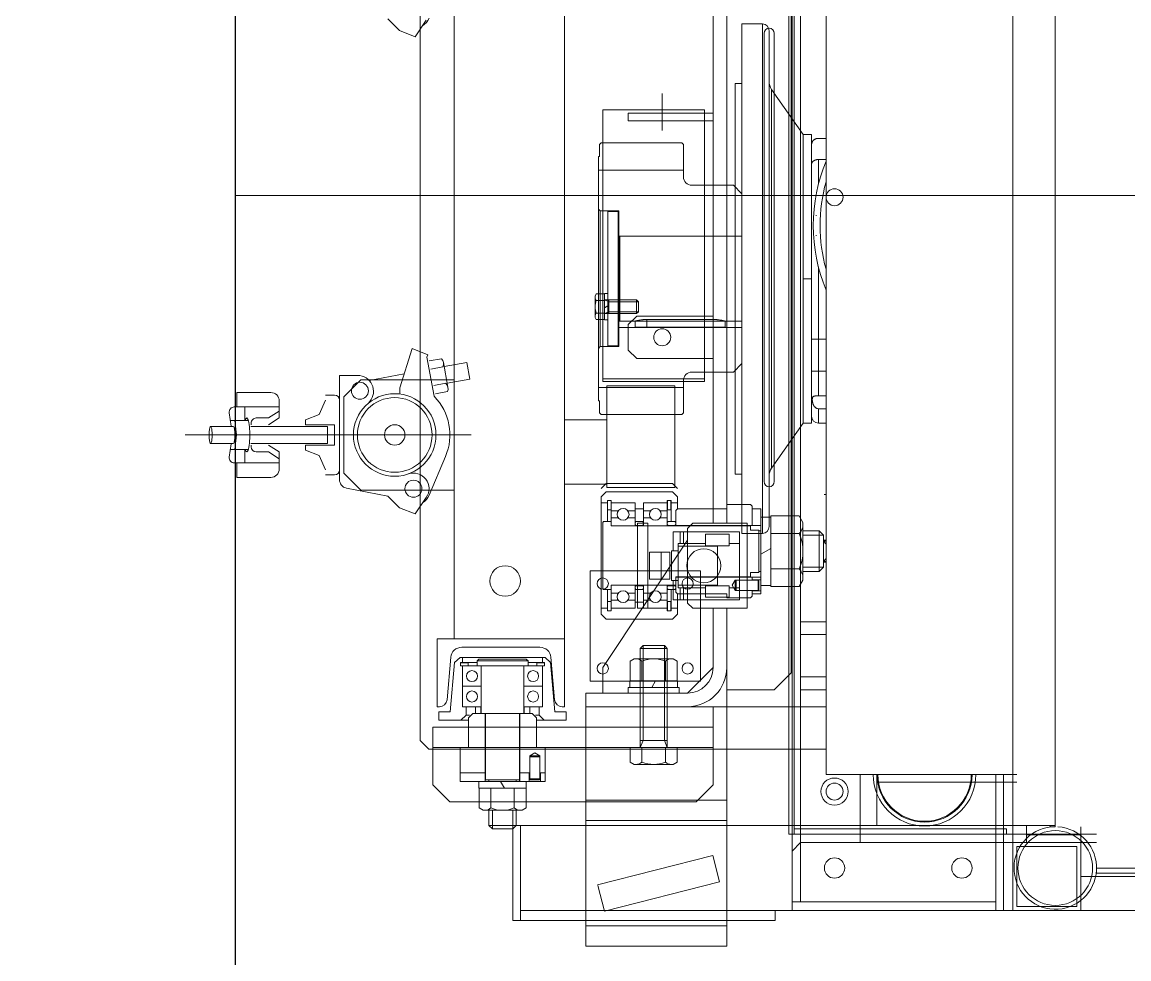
# Model space of a CAD drawing. Header units: millimetres. Extents: x 0 to 79600, y 0 to 55400.
# Drawn here: x 37344 to 37996, y 30659 to 31210 of the extents above; entities that cross this region are included whole.
import ezdxf

# ---------------------------------------------------------------- set-up
doc = ezdxf.new("R2010")
doc.units = ezdxf.units.MM
doc.header["$LTSCALE"] = 50
doc.layers.add('ASHIBA', color=230, linetype='Continuous')
doc.layers.add('MACHINE', color=204, linetype='Continuous')

# ---------------------------------------------------------------- blocks, each defined once
blk = doc.blocks.new('A$C6AD54ABD')
at = {"color": 0, "linetype": 'ByBlock', "lineweight": -2}
for p, q in [((3368.6, 301.01), (3368.6, 442.01)), ((3368.6, 442.01), (3451.6, 442.01)), ((3451.6, 442.01), (3451.6, 301.01)), ((3340.1, 421.01), (3340.1, 427.01)), ((3340.1, 427.01), (3490.1, 427.01)), ((3368.6, 430.01), (3451.6, 430.01)), ((3490.1, 427.01), (3494.6, 427.01)), ((3490.1, 427.01), (3490.1, 421.01)), ((3494.6, 371.01), (3494.6, 427.01)), ((2400.1, 421.01), (3200.1, 421.01)), ((3200.1, 421.01), (2400.1, 421.01)), ((2440.1, 421.01), (3160.1, 421.01)), ((2936.1, 421.01), (3490.1, 421.01)), ((2956.1, 421.01), (3490.1, 421.01)), ((3160.1, 381.01), (3160.1, 421.01)), ((3160.1, 421.01), (3200.1, 421.01)), ((3162.4, 383.31), (3162.4, 418.71)), ((3162.4, 418.71), (3197.8, 418.71)), ((3197.8, 418.71), (3197.8, 383.31)), ((3200.1, 421.01), (3200.1, 381.01)), ((3200.1, 421.01), (3200.1, 381.01)), ((3200.1, 421.01), (3330.1, 421.01)), ((3200.1, 341.01), (3200.1, 421.01)), ((3205.6, 421.01), (3210.1, 421.01)), ((3205.6, 341.01), (3205.6, 421.01)), ((3330.1, 421.01), (3210.1, 421.01)), ((3210.1, 421.01), (3210.1, 381.01)), ((3210.1, 421.01), (3210.1, 341.01)), ((3330.1, 421.01), (3330.1, 386.01)), ((3330.1, 1.01), (3330.1, 421.01)), ((3490.1, 421.01), (3340.1, 421.01)), ((3372.82, 404.21), (3440.65, 421.51)), ((3440.65, 421.51), (3444.55, 406.23)), ((3490.1, 421.01), (3490.1, 371.01)), ((3490.1, 421.01), (3490.1, 371.01)), ((3210.1, 416.01), (3325.1, 416.01)), ((3262.85, 416.01), (3267.35, 416.01)), ((3325.1, 416.01), (3325.1, 1.01)), ((3325.1, 416.01), (3330.1, 416.01)), ((3376.77, 388.71), (3372.82, 404.21)), ((3444.6, 406.01), (3376.77, 388.71)), ((3150.8, 399.01), (2422.1, 399.01)), ((2440.1, 401.01), (3160.1, 401.01)), ((3150.8, 396.01), (3150.8, 399.01)), ((2425.1, 396.01), (3150.8, 396.01)), ((3330.1, 386.01), (3325.1, 381.01)), ((3200.1, 381.01), (3150.8, 381.01)), ((3200.1, 381.01), (3160.1, 381.01)), ((3160.1, 381.01), (3160.1, 371.76)), ((3197.8, 383.31), (3162.4, 383.31)), ((3192.1, 371.01), (3192.1, 381.01)), ((3325.1, 381.01), (3200.1, 381.01)), ((3210.1, 381.01), (3290.1, 381.01)), ((3290.1, 381.01), (3325.1, 381.01)), ((3290.1, 381.01), (3290.1, 341.01)), ((3150.8, 376.01), (3190.6, 376.01)), ((3192.1, 376.51), (3160.1, 376.51)), ((3175.1, 1.01), (3175.1, 371.76)), ((3175.1, 371.76), (3178.1, 371.76)), ((3178.1, 371.76), (3178.1, 371.01)), ((3190.6, 376.01), (3332.1, 376.01)), ((3203.9, 373.01), (3203.9, 376.01)), ((3328.9, 373.01), (3203.9, 373.01)), ((3328.9, 376.01), (3328.9, -373.99)), ((3332.1, 1.01), (3332.1, 376.01)), ((3494.6, 373.01), (3492.6, 371.01)), ((3506.6, 373.01), (3494.6, 373.01)), ((3494.6, 373.01), (3494.6, 362.01)), ((3508.6, 371.01), (3506.6, 373.01)), ((3506.6, 362.01), (3506.6, 373.01)), ((3490.1, 371.01), (3175.1, 371.01)), ((3280.1, 371.01), (3280.1, 341.01)), ((3330.1, 371.01), (3330.1, -368.99)), ((3368.6, 368.01), (3451.6, 368.01)), ((3490.1, 371.01), (3494.6, 371.01)), ((3508.6, 371.01), (3492.6, 371.01)), ((3492.6, 371.01), (3492.6, 362.01)), ((3508.6, 371.01), (3508.6, 362.01)), ((3486.75, 360.65), (3489.1, 362.01)), ((3486.75, 349.01), (3486.75, 360.65)), ((3489.1, 362.01), (3512.1, 362.01)), ((3493.67, 360.65), (3493.67, 349.01)), ((3507.53, 360.65), (3507.53, 349.01)), ((3512.1, 362.01), (3514.46, 360.65)), ((3514.46, 360.65), (3514.46, 349.01)), ((3368.6, 356.01), (3451.6, 356.01)), ((3376.6, 347.01), (3386.6, 357.01)), ((3531.6, 357.01), (3386.6, 357.01)), ((3531.6, 357.01), (3541.6, 347.01)), ((3280.1, 345.51), (3197.8, 345.51)), ((3376.6, 347.01), (3376.6, 325.01)), ((3514.6, 349.01), (3486.6, 349.01)), ((3486.6, 349.01), (3486.6, 345.01)), ((3499.45, 349.01), (3501.76, 345.01)), ((3514.6, 345.01), (3514.6, 349.01)), ((3541.6, 347.01), (3541.6, 325.01)), ((3280.1, 341.01), (3197.8, 341.01)), ((3197.8, 341.01), (3310.1, 341.01)), ((3200.1, -338.99), (3200.1, 341.01)), ((3310.1, -338.99), (3310.1, 341.01)), ((3475.6, 345.01), (3475.6, 325.01)), ((3525.6, 345.01), (3475.6, 345.01)), ((3475.6, 340.01), (3478.6, 340.01)), ((3478.35, 345.01), (3478.35, 340.01)), ((3478.6, 343.51), (3479.1, 344.01)), ((3478.6, 343.51), (3478.6, 340.01)), ((3478.6, 343.51), (3484.6, 343.51)), ((3478.6, 330.01), (3478.6, 340.01)), ((3484.1, 344.01), (3479.1, 344.01)), ((3484.1, 344.01), (3484.6, 343.51)), ((3484.6, 343.51), (3484.6, 340.01)), ((3484.6, 330.01), (3484.6, 340.01)), ((3484.6, 340.01), (3490.35, 340.01)), ((3484.85, 345.01), (3484.85, 340.01)), ((3490.35, 345.01), (3490.35, 305.01)), ((3490.6, 345.01), (3490.6, 305.01)), ((3490.6, 344.01), (3492.6, 344.01)), ((3492.6, 345.01), (3492.6, 344.01)), ((3508.6, 344.01), (3492.6, 344.01)), ((3508.6, 345.01), (3508.6, 344.01)), ((3510.6, 344.01), (3508.6, 344.01)), ((3510.6, 305.01), (3510.6, 344.01)), ((3510.85, 305.01), (3510.85, 345.01)), ((3510.85, 340.01), (3525.6, 340.01)), ((3525.6, 325.01), (3525.6, 345.01)), ((3397.75, 333.65), (3400.1, 335.01)), ((3397.75, 325.01), (3397.75, 333.65)), ((3400.1, 335.01), (3423.1, 335.01)), ((3404.67, 333.65), (3404.67, 325.01)), ((3418.53, 333.65), (3418.53, 325.01)), ((3423.1, 335.01), (3425.46, 333.65)), ((3425.46, 333.65), (3425.46, 325.01)), ((3544.1, 326.01), (3310.1, 326.01)), ((3479.1, 330.01), (3478.6, 330.51)), ((3478.6, 330.51), (3484.6, 330.51)), ((3481.6, 328.28), (3478.6, 330.01)), ((3479.1, 330.01), (3484.1, 330.01)), ((3484.6, 330.01), (3481.6, 328.28)), ((3484.6, 330.51), (3484.1, 330.01)), ((3544.1, 326.01), (3549.1, 321.01)), ((3376.6, 313.01), (3376.6, 325.01)), ((3376.6, 325.01), (3541.6, 325.01)), ((3425.46, 325.01), (3397.75, 325.01)), ((3403.6, 325.01), (3405.33, 321.01)), ((3403.6, 325.01), (3403.6, 266.74)), ((3403.6, 321.01), (3419.6, 321.01)), ((3405.33, 321.01), (3405.33, 265.01)), ((3419.6, 325.01), (3417.87, 321.01)), ((3417.87, 321.01), (3417.87, 265.01)), ((3419.6, 266.74), (3419.6, 325.01)), ((3475.6, 325.01), (3480.6, 325.01)), ((3480.6, 307.51), (3480.6, 325.01)), ((3520.6, 325.01), (3525.6, 325.01)), ((3520.6, 307.51), (3520.6, 325.01)), ((3541.6, 325.01), (3541.6, 313.01)), ((3549.1, 321.01), (3549.1, 296.01)), ((3376.6, 301.01), (3376.6, 313.01)), ((3376.6, 313.01), (3451.6, 313.01)), ((3541.6, 313.01), (3376.6, 313.01)), ((3451.6, 313.01), (3451.6, 301.01)), ((3480.6, 307.51), (3480.6, 313.01)), ((3520.6, 307.51), (3520.6, 313.01)), ((3463.1, 304.01), (3463.1, 309.01)), ((3463.1, 309.01), (3480.6, 309.01)), ((3476.1, 309.01), (3479.1, 306.01)), ((3483.1, 305.01), (3480.6, 307.51)), ((3483.1, 305.01), (3480.6, 307.51)), ((3520.6, 307.51), (3518.1, 305.01)), ((3520.6, 307.51), (3518.1, 305.01)), ((3520.6, 309.01), (3538.1, 309.01)), ((3522.1, 306.01), (3525.1, 309.01)), ((3538.1, 309.01), (3538.1, 304.01)), ((3310.1, 301.01), (3368.6, 301.01)), ((3451.6, 301.01), (3368.6, 301.01)), ((3368.6, 301.01), (3368.6, 261.01)), ((3451.6, 301.01), (3376.6, 301.01)), ((3384.6, 301.01), (3451.6, 301.01)), ((3451.6, 301.01), (3451.6, 293.01)), ((3469.78, 304.01), (3463.1, 304.01)), ((3464.1, 301.01), (3464.1, 261.01)), ((3465.45, 301.01), (3464.1, 301.01)), ((3469.78, 304.01), (3472.34, 275)), ((3477.1, 301.01), (3488.1, 301.01)), ((3477.1, 277.01), (3477.1, 301.01)), ((3479.1, 306.01), (3479.1, 301.01)), ((3481.1, 306.01), (3479.1, 306.01)), ((3518.1, 305.01), (3483.1, 305.01)), ((3483.1, 305.01), (3490.6, 305.01)), ((3484.6, 301.01), (3484.6, 305.01)), ((3487.85, 301.01), (3487.85, 305.01)), ((3488.1, 277.01), (3488.1, 305.01)), ((3510.6, 305.01), (3490.6, 305.01)), ((3518.1, 305.01), (3510.6, 305.01)), ((3513.1, 277.46), (3513.1, 305.01)), ((3513.1, 277.01), (3513.1, 305.01)), ((3524.1, 301.01), (3513.1, 301.01)), ((3513.35, 301.01), (3513.35, 305.01)), ((3516.6, 301.01), (3516.6, 305.01)), ((3522.1, 306.01), (3520.1, 306.01)), ((3522.1, 306.01), (3522.1, 301.01)), ((3524.1, 277.01), (3524.1, 301.01)), ((3531.43, 304.01), (3528.87, 275)), ((3538.1, 304.01), (3531.43, 304.01)), ((3537.76, 301.01), (3539.1, 301.01)), ((3539.1, 261.01), (3539.1, 301.01)), ((3472.11, 271.94), (3469.93, 296.9)), ((3531.09, 271.94), (3533.27, 296.9)), ((3549.1, 296.01), (3549.1, -293.99)), ((3325.1, 291.01), (3310.1, 291.01)), ((3340.6, 291.01), (3330.6, 281.01)), ((3368.6, 291.01), (3340.6, 291.01)), ((3368.6, 291.01), (3368.6, 243.01)), ((3376.6, 278.01), (3391.6, 293.01)), ((3451.6, 293.01), (3391.6, 293.01)), ((3391.6, 293.01), (3441.6, 293.01)), ((3391.6, 293.01), (3441.6, 293.01)), ((3396.6, 289.81), (3396.6, 293.01)), ((3396.6, 293.01), (3426.6, 293.01)), ((3396.6, 289.81), (3426.6, 289.81)), ((3397.6, 285.81), (3397.6, 289.81)), ((3410.45, 285.81), (3412.76, 289.81)), ((3425.6, 289.81), (3425.6, 285.81)), ((3426.6, 293.01), (3426.6, 289.81)), ((3441.6, 293.01), (3441.6, 278.01)), ((3477.1, 289.01), (3488.1, 289.01)), ((3513.1, 289.01), (3524.1, 289.01)), ((3310.1, 258.51), (3310.1, 283.51)), ((3310.1, 283.51), (3325.1, 283.51)), ((3325.1, 283.51), (3325.1, 258.51)), ((3330.6, -145.49), (3330.6, 281.01)), ((3384.1, 286.01), (3384.1, 221.01)), ((3384.1, 286.01), (3449.1, 286.01)), ((3425.6, 285.81), (3397.6, 285.81)), ((3397.75, 285.81), (3397.75, 274.17)), ((3404.67, 274.17), (3404.67, 285.81)), ((3418.53, 274.17), (3418.53, 285.81)), ((3425.46, 274.17), (3425.46, 285.81)), ((3449.1, 286.01), (3449.1, 221.01)), ((3368.6, 243.01), (3368.6, 278.01)), ((3376.6, 243.01), (3376.6, 278.01)), ((3376.6, 243.01), (3376.6, 278.01)), ((3376.6, 278.01), (3376.6, 243.01)), ((3441.6, 278.01), (3391.6, 203.01)), ((3397.75, 274.17), (3400.1, 272.81)), ((3423.1, 272.81), (3425.46, 274.17)), ((3475.6, 272.01), (3472.34, 275)), ((3475.85, 275.06), (3475.85, 277.01)), ((3475.85, 277.01), (3488.1, 277.01)), ((3475.85, 276.93), (3480.35, 276.93)), ((3480.35, 275.13), (3475.85, 275.13)), ((3485.6, 275.06), (3475.85, 275.06)), ((3477.1, 272.01), (3477.1, 275.06)), ((3480.35, 276.93), (3480.35, 275.13)), ((3485.6, 274.01), (3485.6, 277.01)), ((3486.6, 273.01), (3485.6, 274.01)), ((3515.6, 274.01), (3485.6, 274.01)), ((3513.1, 277.01), (3488.1, 277.01)), ((3525.35, 277.01), (3513.1, 277.01)), ((3514.6, 273.01), (3515.6, 274.01)), ((3515.6, 274.01), (3515.6, 277.01)), ((3515.6, 275.06), (3525.35, 275.06)), ((3525.35, 276.93), (3520.85, 276.93)), ((3520.85, 276.93), (3520.85, 275.13)), ((3520.85, 275.13), (3525.35, 275.13)), ((3524.1, 272.01), (3524.1, 275.06)), ((3525.35, 275.06), (3525.35, 277.01)), ((3528.87, 275), (3525.6, 272.01)), ((3400.1, 272.81), (3423.1, 272.81)), ((3475.6, 272.01), (3525.6, 272.01)), ((3486.6, 273.01), (3514.6, 273.01)), ((3403.6, 266.74), (3405.33, 265.01)), ((3419.6, 266.74), (3403.6, 266.74)), ((3405.33, 265.01), (3417.87, 265.01)), ((3417.87, 265.01), (3419.6, 266.74)), ((3464.1, 261.01), (3539.1, 261.01)), ((3464.1, -258.99), (3464.1, 261.01)), ((3524.61, 266.01), (3478.59, 266.01)), ((3529.1, -258.99), (3529.1, 261.01)), ((3325.1, 258.51), (3310.1, 258.51)), ((3310.1, 251.01), (3325.1, 251.01)), ((3400.6, 249.51), (3397.6, 246.51)), ((3439.6, 249.51), (3400.6, 249.51)), ((3442.6, 246.51), (3439.6, 249.51)), ((3356.6, 193.01), (3356.6, 243.01)), ((3356.6, 243.01), (3388.6, 243.01)), ((3388.6, 243.01), (3391.6, 240.01)), ((3397.6, 234.51), (3397.6, 246.51)), ((3397.6, 243.01), (3401.4, 243.01)), ((3401.4, 244.51), (3403.6, 244.51)), ((3401.4, 244.51), (3401.4, 232.01)), ((3401.5, 244.51), (3401.5, 239.01)), ((3403.5, 239.01), (3403.5, 244.51)), ((3403.6, 229.51), (3403.6, 244.51)), ((3417.6, 243.01), (3403.6, 243.01)), ((3415.1, 243.01), (3415.1, 193.01)), ((3421.1, 243.01), (3415.1, 243.01)), ((3417.6, 229.51), (3417.6, 243.01)), ((3421.1, 193.01), (3421.1, 243.01)), ((3436.6, 243.01), (3422.6, 243.01)), ((3422.6, 243.01), (3422.6, 229.51)), ((3438.8, 244.51), (3436.6, 244.51)), ((3436.6, 229.51), (3436.6, 244.51)), ((3436.7, 244.51), (3436.7, 239.01)), ((3438.7, 239.01), (3438.7, 244.51)), ((3438.8, 244.51), (3438.8, 232.01)), ((3442.6, 243.01), (3438.8, 243.01)), ((3442.6, 246.51), (3442.6, 177.51)), ((3354.6, 237.01), (3353.6, 236.01)), ((3353.6, 236.01), (3353.6, 232.51)), ((3354.6, 237.01), (3368.6, 237.01)), ((3361.1, 198.01), (3361.1, 238.01)), ((3361.1, 238.01), (3394.1, 238.01)), ((3367.1, 229.79), (3367.1, 236.51)), ((3367.1, 236.51), (3381.1, 236.51)), ((3368.6, 237.01), (3368.6, 234.51)), ((3381.1, 236.51), (3381.1, 229.79)), ((3391.6, 240.01), (3391.6, 196.01)), ((3394.1, 238.01), (3394.1, 231.01)), ((3400.1, 238.01), (3394.1, 238.01)), ((3396.1, 238.01), (3396.1, 231.01)), ((3400.1, 226.76), (3400.1, 238.01)), ((3401.5, 239.01), (3403.5, 239.01)), ((3403.6, 238.26), (3407.73, 238.26)), ((3413.47, 238.26), (3417.6, 238.26)), ((3417.6, 239.51), (3422.6, 239.51)), ((3426.73, 238.26), (3422.6, 238.26)), ((3436.6, 238.26), (3432.47, 238.26)), ((3436.7, 239.01), (3438.7, 239.01)), ((3325.89, 230.29), (3323.7, 226.51)), ((3342.7, 230.29), (3325.89, 230.29)), ((3342.7, 188.72), (3342.7, 230.29)), ((3348.6, 229.66), (3342.7, 229.66)), ((3348.6, 184.51), (3348.6, 234.51)), ((3348.6, 234.51), (3353.6, 234.51)), ((3348.6, 232.76), (3353.6, 232.76)), ((3348.6, 189.36), (3348.6, 229.66)), ((3350.1, 232.51), (3349.6, 232.01)), ((3349.6, 227.01), (3349.6, 232.01)), ((3350.1, 232.51), (3353.6, 232.51)), ((3350.1, 232.51), (3350.1, 226.51)), ((3363.6, 232.51), (3353.6, 232.51)), ((3361.1, 205.01), (3361.1, 231.01)), ((3361.1, 231.01), (3367.1, 231.01)), ((3363.6, 232.01), (3363.1, 232.51)), ((3363.1, 232.51), (3363.1, 226.51)), ((3365.33, 229.51), (3363.6, 232.51)), ((3363.6, 232.01), (3363.6, 227.01)), ((3363.6, 226.51), (3365.33, 229.51)), ((3381.1, 229.79), (3367.1, 229.79)), ((3397.6, 234.51), (3368.6, 234.51)), ((3374.1, 206.51), (3374.1, 229.51)), ((3374.1, 229.51), (3397.1, 229.51)), ((3381.1, 231.01), (3397.1, 231.01)), ((3397.1, 231.01), (3397.1, 205.01)), ((3398.6, 233.51), (3397.6, 234.51)), ((3398.6, 233.51), (3398.6, 224.51)), ((3399.1, 232.01), (3398.6, 231.51)), ((3398.6, 224.76), (3398.6, 231.01)), ((3398.6, 230.26), (3399.1, 229.76)), ((3398.6, 229.51), (3436.6, 229.51)), ((3403.1, 232.01), (3399.1, 232.01)), ((3403.1, 229.76), (3399.1, 229.76)), ((3403.6, 231.51), (3403.1, 232.01)), ((3403.1, 229.76), (3403.6, 230.26)), ((3407.73, 234.26), (3403.6, 234.26)), ((3417.6, 234.26), (3413.47, 234.26)), ((3418.1, 232.01), (3417.6, 231.51)), ((3417.6, 230.26), (3418.1, 229.76)), ((3422.1, 232.01), (3418.1, 232.01)), ((3422.1, 229.76), (3418.1, 229.76)), ((3422.6, 231.51), (3422.1, 232.01)), ((3422.1, 229.76), (3422.6, 230.26)), ((3422.6, 234.26), (3426.73, 234.26)), ((3432.47, 234.26), (3436.6, 234.26)), ((3441.1, 232.01), (3436.6, 232.01)), ((3441.6, 231.51), (3441.1, 232.01)), ((3441.6, 192.51), (3441.6, 231.51)), ((3323.7, 226.51), (3323.7, 192.51)), ((3348.6, 226.26), (3353.6, 226.26)), ((3398.6, 224.76), (3348.6, 224.76)), ((3349.6, 227.01), (3350.1, 226.51)), ((3349.6, 222.01), (3354.6, 222.01)), ((3349.6, 197.01), (3349.6, 222.01)), ((3350.1, 226.51), (3353.6, 226.51)), ((3363.6, 226.51), (3353.6, 226.51)), ((3353.6, 226.51), (3353.6, 224.76)), ((3354.6, 224.51), (3398.6, 224.51)), ((3354.6, 222.01), (3354.6, 224.51)), ((3363.1, 226.51), (3363.6, 227.01)), ((3401.1, 226.76), (3397.1, 226.76)), ((3401.1, 209.26), (3401.1, 226.76)), ((3402.1, 210.01), (3402.1, 226.01)), ((3402.1, 226.01), (3414.1, 226.01)), ((3407.1, 210.01), (3407.1, 226.01)), ((3414.1, 226.01), (3414.1, 210.01)), ((3311.6, 216.01), (3310.1, 216.01)), ((3310.1, 215.51), (3311.6, 215.51)), ((3311.6, 215.51), (3310.1, 213.71)), ((3314.2, 221.51), (3311.6, 218.91)), ((3311.6, 218.91), (3311.6, 200.11)), ((3323.7, 218.91), (3311.6, 218.91)), ((3314.2, 197.51), (3314.2, 221.51)), ((3323.7, 221.51), (3314.2, 221.51)), ((3325.89, 219.9), (3342.7, 219.9)), ((3349.6, 221.51), (3348.6, 221.51)), ((3449.1, 221.01), (3384.1, 221.01)), ((3348.6, 211.21), (3342.7, 207.81)), ((3401.1, 209.26), (3397.1, 209.26)), ((3400.1, 198.01), (3400.1, 209.26)), ((3414.1, 210.01), (3402.1, 210.01)), ((3310.1, 205.31), (3311.6, 203.51)), ((3310.1, 203.51), (3311.6, 203.51)), ((3310.1, 203.01), (3311.6, 203.01)), ((3367.1, 205.01), (3361.1, 205.01)), ((3367.1, 199.51), (3367.1, 206.23)), ((3367.1, 206.23), (3381.1, 206.23)), ((3397.1, 206.51), (3374.1, 206.51)), ((3381.1, 206.23), (3381.1, 199.51)), ((3397.1, 205.01), (3381.1, 205.01)), ((3394.1, 205.01), (3394.1, 198.01)), ((3396.1, 205.01), (3396.1, 198.01)), ((3311.6, 200.11), (3314.2, 197.51)), ((3323.7, 200.11), (3311.6, 200.11)), ((3314.2, 197.51), (3323.7, 197.51)), ((3325.89, 199.12), (3342.7, 199.12)), ((3347.6, 199.01), (3347.6, -100.99)), ((3347.6, 199.01), (3359.6, 199.01)), ((3348.6, 197.51), (3349.6, 197.51)), ((3349.6, 197.01), (3354.6, 197.01)), ((3354.6, 197.01), (3354.6, 194.51)), ((3359.6, 199.01), (3359.6, -100.99)), ((3394.1, 198.01), (3361.1, 198.01)), ((3381.1, 199.51), (3367.1, 199.51)), ((3391.6, 196.01), (3388.6, 193.01)), ((3394.1, 198.01), (3400.1, 198.01)), ((3323.7, 192.51), (3325.89, 188.72)), ((3342.7, 189.36), (3348.6, 189.36)), ((3343.6, 195.01), (3343.6, -96.99)), ((3398.6, 194.26), (3348.6, 194.26)), ((3353.6, 183.01), (3353.6, 194.26)), ((3354.6, 194.51), (3398.6, 194.51)), ((3388.6, 193.01), (3356.6, 193.01)), ((3368.6, -145.49), (3368.6, 193.01)), ((3368.6, 193.01), (3368.6, -145.49)), ((3376.6, 193.01), (3376.6, -145.49)), ((3398.6, 194.51), (3436.6, 194.51)), ((3398.6, 185.51), (3398.6, 194.51)), ((3399.1, 194.26), (3398.6, 193.76)), ((3398.6, 185.51), (3398.6, 194.26)), ((3398.6, 192.51), (3399.1, 192.01)), ((3403.1, 194.26), (3399.1, 194.26)), ((3403.1, 192.01), (3399.1, 192.01)), ((3401.4, 192.01), (3401.4, 179.51)), ((3403.6, 193.76), (3403.1, 194.26)), ((3403.1, 192.01), (3403.6, 192.51)), ((3403.6, 179.51), (3403.6, 194.51)), ((3407.73, 189.76), (3403.6, 189.76)), ((3417.6, 189.76), (3413.47, 189.76)), ((3415.1, 193.01), (3421.1, 193.01)), ((3417.6, 181.01), (3417.6, 194.51)), ((3418.1, 194.26), (3417.6, 193.76)), ((3417.6, 192.51), (3418.1, 192.01)), ((3422.1, 194.26), (3418.1, 194.26)), ((3422.1, 192.01), (3418.1, 192.01)), ((3422.6, 193.76), (3422.1, 194.26)), ((3422.1, 192.01), (3422.6, 192.51)), ((3422.6, 194.51), (3422.6, 181.01)), ((3422.6, 189.76), (3426.73, 189.76)), ((3432.47, 189.76), (3436.6, 189.76)), ((3436.6, 179.51), (3436.6, 194.51)), ((3441.1, 192.01), (3436.6, 192.01)), ((3438.8, 192.01), (3438.8, 179.51)), ((3441.1, 192.01), (3441.6, 192.51)), ((3325.89, 188.72), (3342.7, 188.72)), ((3348.6, 184.51), (3353.6, 184.51)), ((3353.6, 183.01), (3354.6, 182.01)), ((3397.6, 184.51), (3368.6, 184.51)), ((3368.6, 184.51), (3368.6, 182.01)), ((3397.6, 184.51), (3398.6, 185.51)), ((3397.6, 184.51), (3398.6, 185.51)), ((3397.6, 177.51), (3397.6, 184.51)), ((3401.5, 179.51), (3401.5, 185.01)), ((3401.5, 185.01), (3403.5, 185.01)), ((3403.5, 185.01), (3403.5, 179.51)), ((3403.6, 185.76), (3407.73, 185.76)), ((3413.47, 185.76), (3417.6, 185.76)), ((3417.6, 184.51), (3422.6, 184.51)), ((3426.73, 185.76), (3422.6, 185.76)), ((3436.6, 185.76), (3432.47, 185.76)), ((3436.7, 179.51), (3436.7, 185.01)), ((3436.7, 185.01), (3438.7, 185.01)), ((3438.7, 185.01), (3438.7, 179.51)), ((3552.1, 187.51), (3545.5, 177.84)), ((3561.2, 183.93), (3552.1, 187.51)), ((3568.1, 177.01), (3561.2, 183.93)), ((3311.21, 176.01), (3310.1, 176.01)), ((3354.6, 182.01), (3368.6, 182.01)), ((3401.4, 181.01), (3397.6, 181.01)), ((3397.6, 177.51), (3400.6, 174.51)), ((3401.4, 179.51), (3403.6, 179.51)), ((3403.6, 181.01), (3417.6, 181.01)), ((3422.6, 181.01), (3436.6, 181.01)), ((3436.6, 179.51), (3438.8, 179.51)), ((3438.8, 181.01), (3442.6, 181.01)), ((3439.6, 174.51), (3442.6, 177.51)), ((3543.9, 176.56), (3534.19, 153.72)), ((3592.55, 172.29), (3568.1, 177.01)), ((3400.6, 169.51), (3397.6, 172.51)), ((3399.1, 172.01), (3399.1, 112.01)), ((3439.1, 172.01), (3399.1, 172.01)), ((3439.6, 174.51), (3400.6, 174.51)), ((3439.6, 169.51), (3400.6, 169.51)), ((3439.1, 112.01), (3439.1, 172.01)), ((3439.1, 170.01), (3464.1, 170.01)), ((3439.1, 132.01), (3439.1, 170.01)), ((3439.1, 170.01), (3463.1, 170.01)), ((3442.6, 172.51), (3439.6, 169.51)), ((3584.1, 173.51), (3529.1, 173.51)), ((3594.1, 163.51), (3584.1, 173.51)), ((3340.6, -95.49), (3340.6, 168.51)), ((3346.6, 168.51), (3346.6, -95.49)), ((3359.6, 164.01), (3363.6, 164.01)), ((3363.6, 164.01), (3363.6, -65.99)), ((3594.1, 118.51), (3594.1, 163.51)), ((3596.6, 167.38), (3596.6, 106.01)), ((3599.6, 164.51), (3604.8, 164.51)), ((3637.1, 166.01), (3657.1, 166.01)), ((3657.1, 166.01), (3657.1, 157.51)), ((3323.6, 134.01), (3342.16, 160.51)), ((3342.16, 160.51), (3342.16, -62.49)), ((3608.6, 153.01), (3604.8, 161.51)), ((3632.1, 161.01), (3632.1, 151.01)), ((3658.6, 157.51), (3632.1, 157.51)), ((3652.31, 149.51), (3652.31, 157.51)), ((3616.6, 150.01), (3608.6, 153.01)), ((3616.6, 147.01), (3616.6, 150.01)), ((3638.49, 151.01), (3632.1, 155.01)), ((3632.1, 151.01), (3638.49, 147.01)), ((3645.62, 151.01), (3638.49, 151.01)), ((3660.37, 146.14), (3661.57, 154.06)), ((3599.6, 147.01), (3616.6, 147.01)), ((3599.6, 135.01), (3599.6, 147.01)), ((3603.6, 136.01), (3603.6, 146.01)), ((3603.6, 146.01), (3648.84, 146.01)), ((3648.62, 148.01), (3648.62, 147.01)), ((3660.88, 149.51), (3650.37, 149.51)), ((3657.34, 141.01), (3658.23, 149.51)), ((3672.51, 146.01), (3659.14, 146.01)), ((3687.56, 141.01), (3519.08, 141.01)), ((3658.23, 132.51), (3657.34, 141.01)), ((3310.1, 134.01), (3314.6, 134.01)), ((3314.6, 134.01), (3314.6, 125.54)), ((3318.6, 134.01), (3318.6, -35.99)), ((3318.6, 134.01), (3323.6, 134.01)), ((3323.6, 134.01), (3323.6, -35.99)), ((3464.1, 132.01), (3439.1, 132.01)), ((3463.1, 132.01), (3439.1, 132.01)), ((3616.6, 135.01), (3599.6, 135.01)), ((3648.84, 136.01), (3603.6, 136.01)), ((3616.6, 132.01), (3608.6, 129.01)), ((3616.6, 132.01), (3616.6, 135.01)), ((3632.1, 131.01), (3638.49, 135.01)), ((3638.49, 131.01), (3632.1, 127.01)), ((3632.1, 121.01), (3632.1, 131.01)), ((3645.62, 131.01), (3638.49, 131.01)), ((3648.62, 134.01), (3648.62, 135.01)), ((3660.88, 132.51), (3650.37, 132.51)), ((3652.31, 124.51), (3652.31, 132.51)), ((3672.51, 136.01), (3659.14, 136.01)), ((3660.37, 135.88), (3661.57, 127.96)), ((3310.1, 125.54), (3314.6, 125.54)), ((3314.6, 125.54), (3314.82, 125.53)), ((3314.82, 125.53), (3315.04, 125.5)), ((3315.04, 125.5), (3315.25, 125.46)), ((3315.25, 125.46), (3315.46, 125.39)), ((3315.46, 125.39), (3315.66, 125.32)), ((3315.66, 125.32), (3315.85, 125.22)), ((3315.85, 125.22), (3316.04, 125.12)), ((3316.04, 125.12), (3316.22, 125)), ((3316.22, 125), (3316.4, 124.86)), ((3316.4, 124.86), (3316.57, 124.71)), ((3316.57, 124.71), (3316.74, 124.54)), ((3316.74, 124.54), (3316.89, 124.37)), ((3316.89, 124.37), (3317.04, 124.18)), ((3317.04, 124.18), (3317.18, 123.98)), ((3317.18, 123.98), (3317.31, 123.76)), ((3395.1, 129), (3394.1, 128)), ((3394.1, 128), (3394.1, 109.01)), ((3442.6, 129), (3395.1, 129)), ((3442.6, 129), (3443.6, 128)), ((3443.6, 128), (3443.6, 121.01)), ((3608.6, 129.01), (3604.8, 120.51)), ((3658.6, 124.51), (3632.1, 124.51)), ((3657.1, 124.51), (3657.1, 116.01)), ((3310.1, 118.01), (3314.6, 118.01)), ((3314.6, 118.01), (3314.86, 118.01)), ((3314.6, 118.01), (3314.6, 42.02)), ((3314.86, 118.01), (3315.11, 118.02)), ((3315.11, 118.02), (3315.35, 118.02)), ((3315.35, 118.02), (3315.59, 118.02)), ((3315.59, 118.02), (3315.82, 118.03)), ((3315.82, 118.03), (3316.03, 118.03)), ((3316.03, 118.03), (3316.23, 118.04)), ((3316.23, 118.04), (3316.42, 118.06)), ((3316.42, 118.06), (3316.6, 118.07)), ((3316.6, 118.07), (3316.78, 118.09)), ((3316.78, 118.09), (3316.94, 118.12)), ((3316.94, 118.12), (3317.1, 118.15)), ((3317.1, 118.15), (3317.24, 118.2)), ((3317.24, 118.2), (3317.38, 118.25)), ((3317.31, 123.76), (3317.43, 123.54)), ((3317.38, 118.25), (3317.5, 118.3)), ((3317.43, 123.54), (3317.54, 123.31)), ((3317.5, 118.3), (3317.61, 118.37)), ((3317.54, 123.31), (3317.64, 123.08)), ((3317.61, 118.37), (3317.71, 118.45)), ((3317.64, 123.08), (3317.74, 122.84)), ((3317.71, 118.45), (3317.8, 118.54)), ((3317.74, 122.84), (3317.82, 122.59)), ((3317.8, 118.54), (3317.88, 118.64)), ((3317.82, 122.59), (3317.89, 122.34)), ((3317.88, 118.64), (3317.95, 118.75)), ((3317.89, 122.34), (3317.96, 122.09)), ((3317.95, 118.75), (3318.01, 118.88)), ((3317.96, 122.09), (3318.01, 121.84)), ((3318.01, 121.84), (3318.06, 121.59)), ((3318.01, 118.88), (3318.06, 119.01)), ((3318.06, 121.59), (3318.1, 121.35)), ((3318.06, 119.01), (3318.1, 119.16)), ((3318.1, 121.35), (3318.13, 121.11)), ((3318.1, 119.16), (3318.13, 119.31)), ((3318.13, 121.11), (3318.16, 120.87)), ((3318.13, 119.31), (3318.16, 119.47)), ((3318.16, 120.87), (3318.18, 120.65)), ((3318.16, 119.47), (3318.18, 119.65)), ((3318.18, 120.65), (3318.19, 120.43)), ((3318.18, 119.65), (3318.19, 119.83)), ((3318.19, 120.43), (3318.2, 120.22)), ((3318.19, 119.83), (3318.2, 120.02)), ((3318.2, 120.22), (3318.2, 120.02)), ((3443.6, 121.01), (3444.1, 121.01)), ((3444.1, 121.01), (3444.1, -22.99)), ((3545.16, 95.27), (3540.89, 118.26)), ((3594.1, 118.51), (3584.1, 108.51)), ((3599.6, 117.51), (3604.8, 117.51)), ((3444.1, 113.01), (3394.1, 113.01)), ((3399.1, 112.01), (3439.1, 112.01)), ((3532.74, 112.87), (3535.42, 98.42)), ((3533.04, 115.44), (3540.16, 116.76)), ((3541.05, 111.93), (3533.93, 110.61)), ((3553.81, 90.04), (3561.1, 113.17)), ((3561.1, 113.17), (3561.1, 116.9)), ((3637.1, 116.01), (3657.1, 116.01)), ((3381.6, -50.49), (3381.6, 109.51)), ((3381.6, 109.51), (3441.6, 109.51)), ((3381.6, 107.91), (3441.6, 107.91)), ((3441.6, 109.51), (3441.6, -50.49)), ((3533.17, 110.56), (3519.78, 108.08)), ((3519.78, 108.08), (3521.6, 98.25)), ((3529.1, 108.51), (3584.1, 108.51)), ((3558.56, 105.1), (3579.14, 108.91)), ((3584.6, 106.01), (3596.6, 106.01)), ((3310.1, 103.4), (3318.6, 103.4)), ((3364.6, 104.01), (3359.6, 99.01)), ((3359.6, 99.01), (3359.6, -0.99)), ((3389.1, 104.01), (3364.6, 104.01)), ((3521.6, 98.25), (3534.99, 100.73)), ((3535.72, 100.96), (3542.84, 102.28)), ((3421.6, 96.01), (3376.6, 96.01)), ((3426.6, 91.01), (3421.6, 96.01)), ((3543.73, 97.45), (3536.61, 96.13)), ((3545.16, 95.27), (3544.59, 93.89)), ((3544.59, 93.89), (3553.81, 90.04)), ((3426.6, 76.01), (3426.6, 91.01)), ((3443.1, 89.01), (3432.1, 89.01)), ((3432.1, 89.01), (3432.1, 9.01)), ((3432.6, 9.51), (3432.6, 88.51)), ((3432.6, 88.51), (3438.6, 88.51)), ((3438.6, 88.51), (3438.6, 9.51)), ((3444.1, 90.01), (3443.1, 89.01)), ((3443.1, 89.01), (3443.1, 9.01)), ((3310.1, 84.51), (3318.6, 84.51)), ((3359.6, 77.81), (3432.1, 77.81)), ((3359.6, 74.01), (3432.1, 74.01)), ((3363.6, 74.01), (3369.6, 74.01)), ((3369.6, 77.51), (3369.6, 74.01)), ((3369.6, 77.51), (3422.6, 77.51)), ((3369.6, 74.01), (3369.61, 74.01)), ((3369.61, 74.01), (3369.63, 74)), ((3369.63, 74), (3369.66, 73.99)), ((3369.66, 73.99), (3369.71, 73.98)), ((3369.71, 73.98), (3369.77, 73.96)), ((3369.77, 73.96), (3369.85, 73.94)), ((3369.85, 73.94), (3369.94, 73.92)), ((3369.94, 73.92), (3370.05, 73.89)), ((3370.05, 73.89), (3370.17, 73.86)), ((3370.17, 73.86), (3370.3, 73.82)), ((3370.3, 73.82), (3370.45, 73.79)), ((3370.45, 73.79), (3370.6, 73.75)), ((3370.6, 73.75), (3370.77, 73.71)), ((3370.77, 73.71), (3370.95, 73.67)), ((3370.95, 73.67), (3371.14, 73.62)), ((3371.14, 73.62), (3371.34, 73.58)), ((3371.34, 73.58), (3371.55, 73.54)), ((3371.55, 73.54), (3371.76, 73.49)), ((3371.76, 73.49), (3371.98, 73.45)), ((3371.98, 73.45), (3372.22, 73.41)), ((3372.22, 73.41), (3372.47, 73.36)), ((3372.47, 73.36), (3372.73, 73.32)), ((3372.73, 73.32), (3372.99, 73.28)), ((3372.99, 73.28), (3373.27, 73.24)), ((3373.27, 73.24), (3373.55, 73.2)), ((3373.55, 73.2), (3373.84, 73.17)), ((3373.84, 73.17), (3374.14, 73.14)), ((3374.14, 73.14), (3374.44, 73.11)), ((3374.44, 73.11), (3374.75, 73.08)), ((3374.75, 73.08), (3375.06, 73.06)), ((3375.06, 73.06), (3375.37, 73.04)), ((3375.37, 73.04), (3375.68, 73.03)), ((3375.68, 73.03), (3375.99, 73.02)), ((3375.99, 73.02), (3376.3, 73.01)), ((3376.3, 73.01), (3376.6, 73.01)), ((3376.6, 77.51), (3376.6, 73.01)), ((3376.6, 73.01), (3415.6, 73.01)), ((3415.6, 77.51), (3415.6, 73.01)), ((3415.6, 73.01), (3415.91, 73.01)), ((3415.91, 73.01), (3416.22, 73.02)), ((3416.22, 73.02), (3416.53, 73.03)), ((3416.53, 73.03), (3416.84, 73.04)), ((3416.84, 73.04), (3417.15, 73.06)), ((3417.15, 73.06), (3417.46, 73.08)), ((3417.46, 73.08), (3417.76, 73.11)), ((3417.76, 73.11), (3418.06, 73.14)), ((3418.06, 73.14), (3418.36, 73.17)), ((3418.36, 73.17), (3418.65, 73.2)), ((3418.65, 73.2), (3418.94, 73.24)), ((3418.94, 73.24), (3419.21, 73.28)), ((3419.21, 73.28), (3419.48, 73.32)), ((3419.48, 73.32), (3419.74, 73.36)), ((3419.74, 73.36), (3419.98, 73.41)), ((3419.98, 73.41), (3420.22, 73.45)), ((3420.22, 73.45), (3420.44, 73.49)), ((3420.44, 73.49), (3420.66, 73.54)), ((3420.66, 73.54), (3420.86, 73.58)), ((3420.86, 73.58), (3421.06, 73.62)), ((3421.06, 73.62), (3421.25, 73.67)), ((3421.25, 73.67), (3421.43, 73.71)), ((3421.43, 73.71), (3421.6, 73.75)), ((3426.6, 76.01), (3421.6, 71.01)), ((3421.6, 73.75), (3421.76, 73.79)), ((3421.76, 73.79), (3421.9, 73.82)), ((3421.9, 73.82), (3422.04, 73.86)), ((3422.04, 73.86), (3422.15, 73.89)), ((3422.15, 73.89), (3422.26, 73.92)), ((3422.26, 73.92), (3422.35, 73.94)), ((3422.35, 73.94), (3422.43, 73.96)), ((3422.43, 73.96), (3422.49, 73.98)), ((3422.49, 73.98), (3422.54, 73.99)), ((3422.54, 73.99), (3422.58, 74)), ((3422.58, 74), (3422.6, 74.01)), ((3422.6, 77.51), (3422.6, 74.01)), ((3422.6, 74.01), (3422.6, 74.01)), ((3422.6, 74.01), (3431.6, 74.01)), ((3431.6, 74.01), (3431.6, 24.01)), ((3431.6, 74.01), (3432.6, 73.01)), ((3432.6, 73.01), (3432.6, 25.01)), ((3440.6, 73.21), (3438.6, 73.21)), ((3438.6, 73.21), (3438.6, 57.81)), ((3440.6, 58), (3440.6, 73.02)), ((3440.6, 73.02), (3445.41, 73.02)), ((3446.1, 71.81), (3445.41, 73.02)), ((3446.1, 59.21), (3446.1, 71.81)), ((3376.6, 71.01), (3421.6, 71.01)), ((3420.6, 68.43), (3421.68, 69.51)), ((3438.1, 68.43), (3420.6, 68.43)), ((3420.6, 62.59), (3420.6, 68.43)), ((3421.68, 69.51), (3421.68, 61.51)), ((3421.68, 69.51), (3440.6, 69.51)), ((3440.6, 69.51), (3438.1, 68.43)), ((3438.1, 61.51), (3438.1, 69.51)), ((3438.6, 64.93), (3440.6, 66.09)), ((3445.41, 69.26), (3440.6, 69.26)), ((3438.1, 62.59), (3420.6, 62.59)), ((3421.68, 61.51), (3420.6, 62.59)), ((3440.6, 61.51), (3421.68, 61.51)), ((3440.6, 61.51), (3438.1, 62.59)), ((3445.41, 61.76), (3440.6, 61.76)), ((3445.41, 58), (3446.1, 59.21)), ((3438.6, 57.81), (3440.6, 57.81)), ((3445.41, 58), (3440.6, 58)), ((3318.6, 49.01), (3323.6, 49.01)), ((3315.91, 23.82), (3315.94, 23.82)), ((3315.94, 23.82), (3315.94, 23.36)), ((3432.1, 24.01), (3359.6, 24.01)), ((3363.6, 24.01), (3431.6, 24.01)), ((3431.6, 24.01), (3432.6, 25.01)), ((3315.91, 11.6), (3315.94, 11.6)), ((3315.94, 12.06), (3315.94, 11.6)), ((3432.1, 9.01), (3443.1, 9.01)), ((3438.6, 9.51), (3432.6, 9.51)), ((3443.1, 9.01), (3444.1, 8.01)), ((0, 0), (3658, 0)), ((3175.1, 1.01), (3175.1, -369.74)), ((3325.1, -413.99), (3325.1, 1.01)), ((3330.1, 1.01), (3330.1, -418.99)), ((3332.1, 1.01), (3332.1, -373.99)), ((3364.6, -5.99), (3359.6, -0.99)), ((3364.6, -5.99), (3389.1, -5.99)), ((3314.6, -6.61), (3314.6, -21.17)), ((3394.1, -10.99), (3394.1, -29.99)), ((3318.22, -19.65), (3318.3, -19.53)), ((3318.3, -19.53), (3318.37, -19.41)), ((3318.37, -19.41), (3318.43, -19.29)), ((3318.43, -19.29), (3318.48, -19.17)), ((3318.48, -19.17), (3318.53, -19.05)), ((3318.53, -19.05), (3318.56, -18.92)), ((3318.56, -18.92), (3318.58, -18.8)), ((3318.58, -18.8), (3318.6, -18.68)), ((3318.6, -18.68), (3318.6, -18.56)), ((3444.1, -14.99), (3394.1, -14.99)), ((3310.1, -21.17), (3314.6, -21.17)), ((3314.6, -21.17), (3314.81, -21.16)), ((3314.81, -21.16), (3315.02, -21.15)), ((3315.02, -21.15), (3315.22, -21.13)), ((3315.22, -21.13), (3315.43, -21.11)), ((3315.43, -21.11), (3315.63, -21.08)), ((3315.63, -21.08), (3315.83, -21.04)), ((3315.83, -21.04), (3316.03, -20.99)), ((3316.03, -20.99), (3316.22, -20.94)), ((3316.22, -20.94), (3316.4, -20.88)), ((3316.4, -20.88), (3316.59, -20.81)), ((3316.59, -20.81), (3316.76, -20.74)), ((3316.76, -20.74), (3316.93, -20.66)), ((3316.93, -20.66), (3317.09, -20.58)), ((3317.09, -20.58), (3317.25, -20.49)), ((3317.25, -20.49), (3317.4, -20.4)), ((3317.4, -20.4), (3317.54, -20.3)), ((3317.54, -20.3), (3317.68, -20.2)), ((3317.68, -20.2), (3317.8, -20.1)), ((3317.8, -20.1), (3317.92, -19.99)), ((3317.92, -19.99), (3318.03, -19.88)), ((3318.03, -19.88), (3318.13, -19.77)), ((3318.13, -19.77), (3318.22, -19.65)), ((3443.6, -29.99), (3443.6, -22.99)), ((3443.6, -22.99), (3444.1, -22.99)), ((3317.4, -32.6), (3317.54, -32.47)), ((3317.54, -32.47), (3317.67, -32.33)), ((3317.67, -32.33), (3317.8, -32.19)), ((3317.8, -32.19), (3317.92, -32.04)), ((3317.92, -32.04), (3318.02, -31.89)), ((3318.02, -31.89), (3318.12, -31.73)), ((3318.12, -31.73), (3318.21, -31.57)), ((3318.21, -31.57), (3318.3, -31.41)), ((3318.3, -31.41), (3318.37, -31.24)), ((3318.37, -31.24), (3318.43, -31.07)), ((3318.43, -31.07), (3318.48, -30.9)), ((3318.48, -30.9), (3318.53, -30.73)), ((3318.53, -30.73), (3318.56, -30.55)), ((3318.56, -30.55), (3318.58, -30.38)), ((3318.58, -30.38), (3318.6, -30.21)), ((3318.6, -30.21), (3318.6, -30.03)), ((3395.1, -30.99), (3394.1, -29.99)), ((3442.6, -30.99), (3395.1, -30.99)), ((3442.6, -30.99), (3443.6, -29.99)), ((3310.1, -33.64), (3314.6, -33.64)), ((3314.6, -33.64), (3314.81, -33.63)), ((3314.81, -33.63), (3315.02, -33.62)), ((3315.02, -33.62), (3315.22, -33.6)), ((3315.22, -33.6), (3315.43, -33.56)), ((3315.43, -33.56), (3315.63, -33.52)), ((3315.63, -33.52), (3315.83, -33.46)), ((3315.83, -33.46), (3316.02, -33.4)), ((3316.02, -33.4), (3316.21, -33.33)), ((3316.21, -33.33), (3316.4, -33.25)), ((3316.4, -33.25), (3316.58, -33.16)), ((3316.58, -33.16), (3316.76, -33.07)), ((3316.76, -33.07), (3316.93, -32.96)), ((3316.93, -32.96), (3317.09, -32.85)), ((3317.09, -32.85), (3317.25, -32.73)), ((3317.25, -32.73), (3317.4, -32.6)), ((3318.6, -35.99), (3323.6, -35.99)), ((3323.6, -35.99), (3342.16, -62.49)), ((3406.6, -60.01), (3406.6, -38.23)), ((3426.6, -43.99), (3376.6, -43.99)), ((3426.6, -48.49), (3426.6, -43.99)), ((3376.6, -48.49), (3426.6, -48.49)), ((3441.6, -50.49), (3381.6, -50.49)), ((3359.6, -65.99), (3363.6, -65.99)), ((3552.1, -93.5), (3545.5, -103.17)), ((3561.2, -97.08), (3552.1, -93.5)), ((3568.1, -104), (3561.2, -97.08)), ((3347.6, -100.99), (3359.6, -100.99))]:
    blk.add_line(p, q, dxfattribs=at)
for points in [[(3652.22, 149.51, 0.015774), (3652.07, 149.95, 0.232869), (3651.26, 151.01, 0.232869), (3650.44, 149.95, 0.039974), (3649.97, 148.08, 0.021873), (3649.63, 145.48, 0.02234), (3649.44, 141.01, 0.02234), (3649.63, 136.54, 0.021873), (3649.97, 133.94, 0.039974), (3650.44, 132.07, 0.232869), (3651.26, 131.01, 0.232869), (3652.07, 132.07, 0.039974), (3652.22, 132.51, 0.300036)], [(3659.14, 146.01, 0.232869), (3658.73, 145.48, 0.039974), (3658.5, 144.54, 0.021873), (3658.33, 143.25, 0.02234), (3658.23, 141.01, 0.02234), (3658.33, 138.77, 0.021873), (3658.5, 137.47, 0.039974), (3658.73, 136.54, 0.232869), (3659.14, 136.01, 0.232869)]]:
    blk.add_lwpolyline(points, format="xyb", dxfattribs=at)
blk.add_lwpolyline([(3672.51, 136.01, 0.232869), (3672.92, 136.54, 0.039974), (3673.16, 137.47, 0.021873), (3673.33, 138.77, 0.02234), (3673.42, 141.01, 0.02234), (3673.33, 143.25, 0.021873), (3673.16, 144.54, 0.039974), (3672.92, 145.48, 0.232869), (3672.51, 146.01, 0.232869), (3672.11, 145.48, 0.039974), (3671.87, 144.54, 0.021873), (3671.7, 143.25, 0.02234), (3671.6, 141.01, 0.02234), (3671.7, 138.77, 0.021873), (3671.87, 137.47, 0.039974), (3672.11, 136.54, 0.232869)], format="xyb", close=True, dxfattribs=at)
for centre, radius in [((3175.1, 396.01), 22), ((3230.1, 396.01), 6), ((3230.1, 396.01), 6), ((3305.1, 396.01), 6), ((3305.1, 396.01), 6), ((3305.1, 351.01), 8), ((3305.1, 351.01), 5), ((3305.1, 351.01), 5), ((3482.6, 295.01), 3.25), ((3518.6, 295.01), 3.25), ((3391.6, 278.51), 3.32), ((3441.6, 278.51), 3.32), ((3482.6, 283.01), 3.25), ((3518.6, 283.01), 3.25), ((3410.6, 236.26), 3.5), ((3429.6, 236.26), 3.5), ((3499.1, 227.01), 9), ((3391.6, 228.51), 3.32), ((3441.6, 228.51), 3.32), ((3382.1, 218.01), 10), ((3410.6, 187.76), 3.5), ((3429.6, 187.76), 3.5), ((3553.1, 172.65), 5), ((3564.1, 141.01), 24.3), ((3564.1, 141.01), 22), ((3564.1, 141.01), 6), ((3584.6, 115.01), 5), ((3406.6, 83.51), 5), ((3406.6, 83.51), 5), ((3305.1, 1.01), 5), ((3305.1, 1.01), 5)]:
    blk.add_circle(centre, radius, dxfattribs=at)
for centre, radius, start, end in [((3175.1, 396.01), 24.3, 270, 266.46097), ((3252.1, 341.01), 30.25, 0, 180), ((3252.1, 341.01), 27.95, 0, 180), ((3252.1, 341.01), 27.5, 0, 180), ((3490.21, 356.92), 5.09, 47.11671, 90), ((3500.6, 343.69), 18.32, 67.78069, 112.21931), ((3510.99, 356.92), 5.09, 90, 132.88329), ((3401.21, 329.92), 5.09, 47.11671, 90), ((3411.6, 316.69), 18.32, 67.78069, 112.21931), ((3421.99, 329.92), 5.09, 90, 132.88329), ((3391.6, 278.01), 23, 90, 180), ((3465.45, 296.51), 4.5, 5, 90), ((3490.1, 305.51), 0.5, 270, 0), ((3511.1, 305.51), 0.5, 180, 270), ((3537.76, 296.51), 4.5, 90, 175), ((3391.6, 278.01), 15, 90, 180), ((3401.21, 277.9), 5.09, 270, 312.88329), ((3411.6, 291.13), 18.32, 247.78069, 292.21931), ((3421.99, 277.9), 5.09, 227.11671, 270), ((3478.59, 272.51), 6.5, 185, 270), ((3524.61, 272.51), 6.5, 270, 355), ((3330.97, 225.1), 7.27, 180, 225.61469), ((3349.51, 209.51), 25.81, 156.25234, 203.74766), ((3330.97, 193.92), 7.27, 134.38531, 180), ((3347.6, 195.01), 4, 90, 180), ((3553.1, 172.65), 10, 122.61956, 156.97525), ((3553.1, 172.65), 9.2, 145.69348, 289.16916), ((3343.6, 168.51), 3, 0, 180), ((3591.6, 167.38), 5, 0, 79.0772), ((3335.6, 165.09), 8, 325.00005, 360), ((3599.6, 161.51), 3, 90, 180), ((3637.1, 161.01), 5, 90, 180), ((3658.6, 154.51), 3, 351.43248, 90), ((3564.1, 141.01), 32.5, 156.97525, 224.43351), ((3645.62, 148.01), 3, 0, 90), ((3314.6, 130.01), 4, 0, 90), ((3645.62, 134.01), 3, 270, 0), ((3658.6, 127.51), 3, 270, 8.56752), ((3586.07, 115.37), 9.48, 133.31104, 261.06989), ((3599.6, 120.51), 3, 180, 270), ((3637.1, 121.01), 5, 180, 270), ((3536.97, 113.66), 4.3, 155.63493, 225.06339), ((3389.1, 109.01), 5, 270, 0), ((3539.65, 99.21), 4.3, 155.93322, 225.36168), ((3443.22, 71.14), 2.88, 319.29638, 0), ((3435.64, 65.51), 10.46, 338.98552, 21.01448), ((3443.22, 59.88), 2.88, 0, 40.70362), ((3217.6, 17.71), 100, 337.66835, 22.33165), ((3217.6, 17.71), 96, 344.48097, 15.51903), ((3389.1, -10.99), 5, 0, 90), ((3335.6, -67.08), 8, 0, 34.99995), ((3343.6, -95.49), 3, 180, 0), ((3347.6, -96.99), 4, 180, 270), ((3553.1, -108.36), 10, 122.61956, 156.97525)]:
    blk.add_arc(centre, radius, start, end, dxfattribs=at)

msp = doc.modelspace()

# ---------------------------------------------------------------- linework, layer by layer
at = {"layer": 'ASHIBA'}
msp.add_lwpolyline([(37469.58, 31565.1), (36859.58, 31565.1), (36859.58, 30651.1), (37469.58, 31565.1), (37469.58, 30651.1), (36859.58, 30651.1)], dxfattribs=at)

# ---------------------------------------------------------------- block references
at = {"layer": 'MACHINE', "lineweight": 5, "rotation": 180}
msp.add_blockref('A$C6AD54ABD', (41127.58, 31108.1), dxfattribs=at)

doc.saveas('drawing.dxf')
